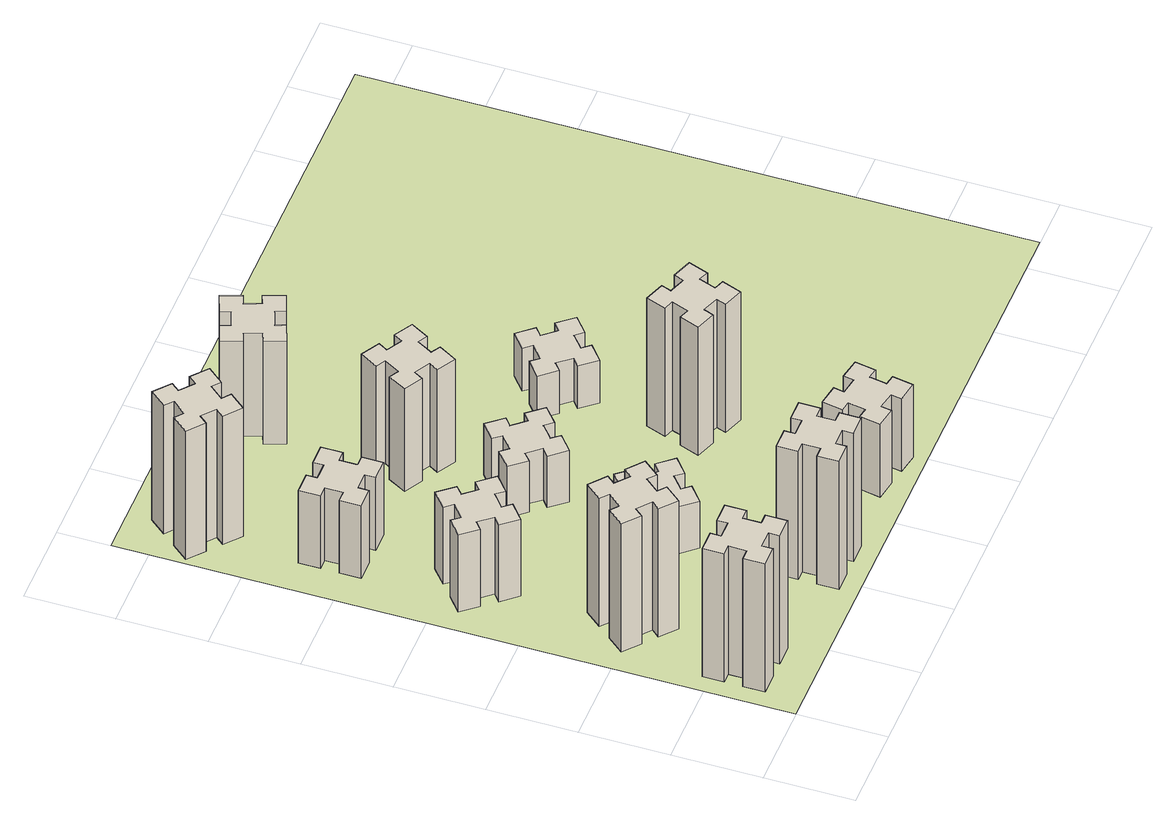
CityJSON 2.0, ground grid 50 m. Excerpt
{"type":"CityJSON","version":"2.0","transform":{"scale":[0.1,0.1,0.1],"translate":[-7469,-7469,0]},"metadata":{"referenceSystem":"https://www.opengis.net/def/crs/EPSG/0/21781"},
"CityObjects":{
"building1":{"type":"Building","attributes":{"class":"1000","function":"1000","usage":"1000","yearOfConstruction":2016,"roofType":"1000","measuredHeight":90,"storeysAboveGround":30,"storeysBelowGround":0},"geometry":[{"type":"Solid","lod":"1","boundaries":[[[[0,1,2,3,4,5,6,7,8,9,10,11,12,13,14,15,16,17,18,19]],[[17,16,20,21]],[[16,15,22,20]],[[15,14,23,22]],[[14,13,24,23]],[[13,12,25,24]],[[12,11,26,25]],[[11,10,27,26]],[[10,9,28,27]],[[9,8,29,28]],[[8,7,30,29]],[[7,6,31,30]],[[6,5,32,31]],[[5,4,33,32]],[[4,3,34,33]],[[3,2,35,34]],[[2,1,36,35]],[[1,0,37,36]],[[0,19,38,37]],[[19,18,39,38]],[[18,17,21,39]],[[24,25,26,27,28,29,30,31,32,33,34,35,36,37,38,39,21,20,22,23]]]]}]},
"building2":{"type":"Building","attributes":{"class":"1000","function":"1000","usage":"1000","yearOfConstruction":2016,"roofType":"1000","measuredHeight":90,"storeysAboveGround":30,"storeysBelowGround":0},"geometry":[{"type":"Solid","lod":"1","boundaries":[[[[40,41,42,43,44,45,46,47,48,49,50,51,52,53,54,55,56,57,58,59]],[[57,56,60,61]],[[56,55,62,60]],[[55,54,63,62]],[[54,53,64,63]],[[53,52,65,64]],[[52,51,66,65]],[[51,50,67,66]],[[50,49,68,67]],[[49,48,69,68]],[[48,47,70,69]],[[47,46,71,70]],[[46,45,72,71]],[[45,44,73,72]],[[44,43,74,73]],[[43,42,75,74]],[[42,41,76,75]],[[41,40,77,76]],[[40,59,78,77]],[[59,58,79,78]],[[58,57,61,79]],[[64,65,66,67,68,69,70,71,72,73,74,75,76,77,78,79,61,60,62,63]]]]}]},
"building3":{"type":"Building","attributes":{"class":"1000","function":"1000","usage":"1000","yearOfConstruction":2016,"roofType":"1000","measuredHeight":54,"storeysAboveGround":30,"storeysBelowGround":0},"geometry":[{"type":"Solid","lod":"1","boundaries":[[[[80,81,82,83,84,85,86,87,88,89,90,91,92,93,94,95,96,97,98,99]],[[97,96,100,101]],[[96,95,102,100]],[[95,94,103,102]],[[94,93,104,103]],[[93,92,105,104]],[[92,91,106,105]],[[91,90,107,106]],[[90,89,108,107]],[[89,88,109,108]],[[88,87,110,109]],[[87,86,111,110]],[[86,85,112,111]],[[85,84,113,112]],[[84,83,114,113]],[[83,82,115,114]],[[82,81,116,115]],[[81,80,117,116]],[[80,99,118,117]],[[99,98,119,118]],[[98,97,101,119]],[[104,105,106,107,108,109,110,111,112,113,114,115,116,117,118,119,101,100,102,103]]]]}]},
"building4":{"type":"Building","attributes":{"class":"1000","function":"1000","usage":"1000","yearOfConstruction":2016,"roofType":"1000","measuredHeight":51,"storeysAboveGround":30,"storeysBelowGround":0},"geometry":[{"type":"Solid","lod":"1","boundaries":[[[[120,121,122,123,124,125,126,127,128,129,130,131,132,133,134,135,136,137,138,139]],[[137,136,140,141]],[[136,135,142,140]],[[135,134,143,142]],[[134,133,144,143]],[[133,132,145,144]],[[132,131,146,145]],[[131,130,147,146]],[[130,129,148,147]],[[129,128,149,148]],[[128,127,150,149]],[[127,126,151,150]],[[126,125,152,151]],[[125,124,153,152]],[[124,123,154,153]],[[123,122,155,154]],[[122,121,156,155]],[[121,120,157,156]],[[120,139,158,157]],[[139,138,159,158]],[[138,137,141,159]],[[144,145,146,147,148,149,150,151,152,153,154,155,156,157,158,159,141,140,142,143]]]]}]},
"building5":{"type":"Building","attributes":{"class":"1000","function":"1000","usage":"1000","yearOfConstruction":2016,"roofType":"1000","measuredHeight":90,"storeysAboveGround":30,"storeysBelowGround":0},"geometry":[{"type":"Solid","lod":"1","boundaries":[[[[160,161,162,163,164,165,166,167,168,169,170,171,172,173,174,175,176,177,178,179]],[[177,176,180,181]],[[176,175,182,180]],[[175,174,183,182]],[[174,173,184,183]],[[173,172,185,184]],[[172,171,186,185]],[[171,170,187,186]],[[170,169,188,187]],[[169,168,189,188]],[[168,167,190,189]],[[167,166,191,190]],[[166,165,192,191]],[[165,164,193,192]],[[164,163,194,193]],[[163,162,195,194]],[[162,161,196,195]],[[161,160,197,196]],[[160,179,198,197]],[[179,178,199,198]],[[178,177,181,199]],[[184,185,186,187,188,189,190,191,192,193,194,195,196,197,198,199,181,180,182,183]]]]}]},
"building6":{"type":"Building","attributes":{"class":"1000","function":"1000","usage":"1000","yearOfConstruction":2016,"roofType":"1000","measuredHeight":90,"storeysAboveGround":30,"storeysBelowGround":0},"geometry":[{"type":"Solid","lod":"1","boundaries":[[[[200,201,202,203,204,205,206,207,208,209,210,211,212,213,214,215,216,217,218,219]],[[217,216,220,221]],[[216,215,222,220]],[[215,214,223,222]],[[214,213,224,223]],[[213,212,225,224]],[[212,211,226,225]],[[211,210,227,226]],[[210,209,228,227]],[[209,208,229,228]],[[208,207,230,229]],[[207,206,231,230]],[[206,205,232,231]],[[205,204,233,232]],[[204,203,234,233]],[[203,202,235,234]],[[202,201,236,235]],[[201,200,237,236]],[[200,219,238,237]],[[219,218,239,238]],[[218,217,221,239]],[[224,225,226,227,228,229,230,231,232,233,234,235,236,237,238,239,221,220,222,223]]]]}]},
"building7":{"type":"Building","attributes":{"class":"1000","function":"1000","usage":"1000","yearOfConstruction":2016,"roofType":"1000","measuredHeight":33,"storeysAboveGround":30,"storeysBelowGround":0},"geometry":[{"type":"Solid","lod":"1","boundaries":[[[[240,241,242,243,244,245,246,247,248,249,250,251,252,253,254,255,256,257,258,259]],[[257,256,260,261]],[[256,255,262,260]],[[255,254,263,262]],[[254,253,264,263]],[[253,252,265,264]],[[252,251,266,265]],[[251,250,267,266]],[[250,249,268,267]],[[249,248,269,268]],[[248,247,270,269]],[[247,246,271,270]],[[246,245,272,271]],[[245,244,273,272]],[[244,243,274,273]],[[243,242,275,274]],[[242,241,276,275]],[[241,240,277,276]],[[240,259,278,277]],[[259,258,279,278]],[[258,257,261,279]],[[264,265,266,267,268,269,270,271,272,273,274,275,276,277,278,279,261,260,262,263]]]]}]},
"building8":{"type":"Building","attributes":{"class":"1000","function":"1000","usage":"1000","yearOfConstruction":2016,"roofType":"1000","measuredHeight":36,"storeysAboveGround":30,"storeysBelowGround":0},"geometry":[{"type":"Solid","lod":"1","boundaries":[[[[280,281,282,283,284,285,286,287,288,289,290,291,292,293,294,295,296,297,298,299]],[[297,296,300,301]],[[296,295,302,300]],[[295,294,303,302]],[[294,293,304,303]],[[293,292,305,304]],[[292,291,306,305]],[[291,290,307,306]],[[290,289,308,307]],[[289,288,309,308]],[[288,287,310,309]],[[287,286,311,310]],[[286,285,312,311]],[[285,284,313,312]],[[284,283,314,313]],[[283,282,315,314]],[[282,281,316,315]],[[281,280,317,316]],[[280,299,318,317]],[[299,298,319,318]],[[298,297,301,319]],[[304,305,306,307,308,309,310,311,312,313,314,315,316,317,318,319,301,300,302,303]]]]}]},
"building9":{"type":"Building","attributes":{"class":"1000","function":"1000","usage":"1000","yearOfConstruction":2016,"roofType":"1000","measuredHeight":72,"storeysAboveGround":30,"storeysBelowGround":0},"geometry":[{"type":"Solid","lod":"1","boundaries":[[[[320,321,322,323,324,325,326,327,328,329,330,331,332,333,334,335,336,337,338,339]],[[337,336,340,341]],[[336,335,342,340]],[[335,334,343,342]],[[334,333,344,343]],[[333,332,345,344]],[[332,331,346,345]],[[331,330,347,346]],[[330,329,348,347]],[[329,328,349,348]],[[328,327,350,349]],[[327,326,351,350]],[[326,325,352,351]],[[325,324,353,352]],[[324,323,354,353]],[[323,322,355,354]],[[322,321,356,355]],[[321,320,357,356]],[[320,339,358,357]],[[339,338,359,358]],[[338,337,341,359]],[[344,345,346,347,348,349,350,351,352,353,354,355,356,357,358,359,341,340,342,343]]]]}]},
"building10":{"type":"Building","attributes":{"class":"1000","function":"1000","usage":"1000","yearOfConstruction":2016,"roofType":"1000","measuredHeight":51,"storeysAboveGround":30,"storeysBelowGround":0},"geometry":[{"type":"Solid","lod":"1","boundaries":[[[[360,361,362,363,364,365,366,367,368,369,370,371,372,373,374,375,376,377,378,379]],[[377,376,380,381]],[[376,375,382,380]],[[375,374,383,382]],[[374,373,384,383]],[[373,372,385,384]],[[372,371,386,385]],[[371,370,387,386]],[[370,369,388,387]],[[369,368,389,388]],[[368,367,390,389]],[[367,366,391,390]],[[366,365,392,391]],[[365,364,393,392]],[[364,363,394,393]],[[363,362,395,394]],[[362,361,396,395]],[[361,360,397,396]],[[360,379,398,397]],[[379,378,399,398]],[[378,377,381,399]],[[384,385,386,387,388,389,390,391,392,393,394,395,396,397,398,399,381,380,382,383]]]]}]},
"building11":{"type":"Building","attributes":{"class":"1000","function":"1000","usage":"1000","yearOfConstruction":2016,"roofType":"1000","measuredHeight":72,"storeysAboveGround":30,"storeysBelowGround":0},"geometry":[{"type":"Solid","lod":"1","boundaries":[[[[400,401,402,403,404,405,406,407,408,409,410,411,412,413,414,415,416,417,418,419]],[[417,416,420,421]],[[416,415,422,420]],[[415,414,423,422]],[[414,413,424,423]],[[413,412,425,424]],[[412,411,426,425]],[[411,410,427,426]],[[410,409,428,427]],[[409,408,429,428]],[[408,407,430,429]],[[407,406,431,430]],[[406,405,432,431]],[[405,404,433,432]],[[404,403,434,433]],[[403,402,435,434]],[[402,401,436,435]],[[401,400,437,436]],[[400,419,438,437]],[[419,418,439,438]],[[418,417,421,439]],[[424,425,426,427,428,429,430,431,432,433,434,435,436,437,438,439,421,420,422,423]]]]}]},
"building12":{"type":"Building","attributes":{"class":"1000","function":"1000","usage":"1000","yearOfConstruction":2016,"roofType":"1000","measuredHeight":90,"storeysAboveGround":30,"storeysBelowGround":0},"geometry":[{"type":"Solid","lod":"1","boundaries":[[[[440,441,442,443,444,445,446,447,448,449,450,451,452,453,454,455,456,457,458,459]],[[457,456,460,461]],[[456,455,462,460]],[[455,454,463,462]],[[454,453,464,463]],[[453,452,465,464]],[[452,451,466,465]],[[451,450,467,466]],[[450,449,468,467]],[[449,448,469,468]],[[448,447,470,469]],[[447,446,471,470]],[[446,445,472,471]],[[445,444,473,472]],[[444,443,474,473]],[[443,442,475,474]],[[442,441,476,475]],[[441,440,477,476]],[[440,459,478,477]],[[459,458,479,478]],[[458,457,461,479]],[[464,465,466,467,468,469,470,471,472,473,474,475,476,477,478,479,461,460,462,463]]]]}]},
"building13":{"type":"Building","attributes":{"class":"1000","function":"1000","usage":"1000","yearOfConstruction":2016,"roofType":"1000","measuredHeight":30,"storeysAboveGround":30,"storeysBelowGround":0},"geometry":[{"type":"Solid","lod":"1","boundaries":[[[[480,481,482,483,484,485,486,487,488,489,490,491,492,493,494,495,496,497,498,499]],[[497,496,500,501]],[[496,495,502,500]],[[495,494,503,502]],[[494,493,504,503]],[[493,492,505,504]],[[492,491,506,505]],[[491,490,507,506]],[[490,489,508,507]],[[489,488,509,508]],[[488,487,510,509]],[[487,486,511,510]],[[486,485,512,511]],[[485,484,513,512]],[[484,483,514,513]],[[483,482,515,514]],[[482,481,516,515]],[[481,480,517,516]],[[480,499,518,517]],[[499,498,519,518]],[[498,497,501,519]],[[504,505,506,507,508,509,510,511,512,513,514,515,516,517,518,519,501,500,502,503]]]]}]},
"landuse1":{"type":"LandUse","attributes":{"name":"plot1","function":"1010"},"geometry":[{"type":"MultiSurface","lod":"1","boundaries":[[[520,521,522,523]]]}]}
},
"vertices":[
[165,425,0],[165,325,0],[105,325,0],[105,205,0],[225,205,0],[225,265,0],[325,265,0],[325,205,0],[445,205,0],[445,325,0],[385,325,0],[385,425,0],[445,425,0],[445,545,0],[325,545,0],[325,485,0],[225,485,0],[225,545,0],[105,545,0],[105,425,0],[225,485,900],[225,545,900],[325,485,900],[325,545,900],[445,545,900],[445,425,900],[385,425,900],[385,325,900],[445,325,900],[445,205,900],[325,205,900],[325,265,900],[225,265,900],[225,205,900],[105,205,900],[105,325,900],[165,325,900],[165,425,900],[105,425,900],[105,545,900],
[484,1067,0],[408,1132,0],[446,1178,0],[354,1255,0],[277,1163,0],[323,1124,0],[259,1048,0],[213,1086,0],[136,994,0],[228,917,0],[266,963,0],[343,899,0],[304,853,0],[396,776,0],[473,868,0],[427,906,0],[492,983,0],[538,944,0],[615,1036,0],[523,1113,0],[492,983,900],[538,944,900],[427,906,900],[473,868,900],[396,776,900],[304,853,900],[343,899,900],[266,963,900],[228,917,900],[136,994,900],[213,1086,900],[259,1048,900],[323,1124,900],[277,1163,900],[354,1255,900],[446,1178,900],[408,1132,900],[484,1067,900],[523,1113,900],[615,1036,900],
[492,1888,0],[427,1964,0],[473,2003,0],[396,2095,0],[304,2018,0],[343,1972,0],[266,1907,0],[228,1953,0],[136,1876,0],[213,1784,0],[259,1823,0],[323,1746,0],[277,1708,0],[354,1616,0],[446,1693,0],[408,1739,0],[484,1803,0],[523,1757,0],[615,1834,0],[538,1926,0],[484,1803,540],[523,1757,540],[408,1739,540],[446,1693,540],[354,1616,540],[277,1708,540],[323,1746,540],[259,1823,540],[213,1784,540],[136,1876,540],[228,1953,540],[266,1907,540],[343,1972,540],[304,2018,540],[396,2095,540],[473,2003,540],[427,1964,540],[492,1888,540],[538,1926,540],[615,1834,540],
[485,2545,0],[485,2645,0],[545,2645,0],[545,2765,0],[425,2765,0],[425,2705,0],[325,2705,0],[325,2765,0],[205,2765,0],[205,2645,0],[265,2645,0],[265,2545,0],[205,2545,0],[205,2425,0],[325,2425,0],[325,2485,0],[425,2485,0],[425,2425,0],[545,2425,0],[545,2545,0],[425,2485,510],[425,2425,510],[325,2485,510],[325,2425,510],[205,2425,510],[205,2545,510],[265,2545,510],[265,2645,510],[205,2645,510],[205,2765,510],[325,2765,510],[325,2705,510],[425,2705,510],[425,2765,510],[545,2765,510],[545,2645,510],[485,2645,510],[485,2545,510],[545,2545,510],[545,2425,510],
[1225,225,0],[1225,325,0],[1285,325,0],[1285,445,0],[1165,445,0],[1165,385,0],[1065,385,0],[1065,445,0],[945,445,0],[945,325,0],[1005,325,0],[1005,225,0],[945,225,0],[945,105,0],[1065,105,0],[1065,165,0],[1165,165,0],[1165,105,0],[1285,105,0],[1285,225,0],[1165,165,900],[1165,105,900],[1065,165,900],[1065,105,900],[945,105,900],[945,225,900],[1005,225,900],[1005,325,900],[945,325,900],[945,445,900],[1065,445,900],[1065,385,900],[1165,385,900],[1165,445,900],[1285,445,900],[1285,325,900],[1225,325,900],[1225,225,900],[1285,225,900],[1285,105,900],
[384,3387,0],[308,3452,0],[346,3498,0],[254,3575,0],[177,3483,0],[223,3444,0],[159,3368,0],[113,3406,0],[36,3314,0],[128,3237,0],[166,3283,0],[243,3219,0],[204,3173,0],[296,3096,0],[373,3188,0],[327,3226,0],[392,3303,0],[438,3264,0],[515,3356,0],[423,3433,0],[392,3303,900],[438,3264,900],[327,3226,900],[373,3188,900],[296,3096,900],[204,3173,900],[243,3219,900],[166,3283,900],[128,3237,900],[36,3314,900],[113,3406,900],[159,3368,900],[223,3444,900],[177,3483,900],[254,3575,900],[346,3498,900],[308,3452,900],[384,3387,900],[423,3433,900],[515,3356,900],
[983,1232,0],[906,1167,0],[868,1213,0],[776,1136,0],[853,1044,0],[899,1083,0],[963,1006,0],[917,968,0],[994,876,0],[1086,953,0],[1048,999,0],[1124,1063,0],[1163,1017,0],[1255,1094,0],[1178,1186,0],[1132,1148,0],[1067,1224,0],[1113,1263,0],[1036,1355,0],[944,1278,0],[1067,1224,330],[1113,1263,330],[1132,1148,330],[1178,1186,330],[1255,1094,330],[1163,1017,330],[1124,1063,330],[1048,999,330],[1086,953,330],[994,876,330],[917,968,330],[963,1006,330],[899,1083,330],[853,1044,330],[776,1136,330],[868,1213,330],[906,1167,330],[983,1232,330],[944,1278,330],[1036,1355,330],
[1083,1972,0],[1006,1907,0],[968,1953,0],[876,1876,0],[953,1784,0],[999,1823,0],[1063,1746,0],[1017,1708,0],[1094,1616,0],[1186,1693,0],[1148,1739,0],[1224,1803,0],[1263,1757,0],[1355,1834,0],[1278,1926,0],[1232,1888,0],[1167,1964,0],[1213,2003,0],[1136,2095,0],[1044,2018,0],[1167,1964,360],[1213,2003,360],[1232,1888,360],[1278,1926,360],[1355,1834,360],[1263,1757,360],[1224,1803,360],[1148,1739,360],[1186,1693,360],[1094,1616,360],[1017,1708,360],[1063,1746,360],[999,1823,360],[953,1784,360],[876,1876,360],[968,1953,360],[1006,1907,360],[1083,1972,360],[1044,2018,360],[1136,2095,360],
[1214,2566,0],[1127,2616,0],[1157,2668,0],[1053,2728,0],[993,2624,0],[1045,2594,0],[995,2507,0],[943,2537,0],[883,2433,0],[987,2373,0],[1017,2425,0],[1104,2375,0],[1074,2323,0],[1178,2263,0],[1238,2367,0],[1186,2397,0],[1236,2484,0],[1288,2454,0],[1348,2558,0],[1244,2618,0],[1236,2484,720],[1288,2454,720],[1186,2397,720],[1238,2367,720],[1178,2263,720],[1074,2323,720],[1104,2375,720],[1017,2425,720],[987,2373,720],[883,2433,720],[943,2537,720],[995,2507,720],[1045,2594,720],[993,2624,720],[1053,2728,720],[1157,2668,720],[1127,2616,720],[1214,2566,720],[1244,2618,720],[1348,2558,720],
[1756,344,0],[1738,245,0],[1679,256,0],[1658,137,0],[1777,117,0],[1787,176,0],[1885,158,0],[1875,99,0],[1993,78,0],[2014,197,0],[1955,207,0],[1972,305,0],[2031,295,0],[2052,413,0],[1934,434,0],[1924,375,0],[1825,392,0],[1836,451,0],[1717,472,0],[1697,354,0],[1825,392,510],[1836,451,510],[1924,375,510],[1934,434,510],[2052,413,510],[2031,295,510],[1972,305,510],[1955,207,510],[2014,197,510],[1993,78,510],[1875,99,510],[1885,158,510],[1787,176,510],[1777,117,510],[1658,137,510],[1679,256,510],[1738,245,510],[1756,344,510],[1697,354,510],[1717,472,510],
[1125,3456,0],[1031,3422,0],[1010,3478,0],[897,3437,0],[939,3324,0],[995,3345,0],[1029,3251,0],[973,3230,0],[1014,3117,0],[1127,3159,0],[1106,3215,0],[1200,3249,0],[1220,3193,0],[1333,3234,0],[1292,3347,0],[1236,3326,0],[1202,3420,0],[1258,3440,0],[1217,3553,0],[1104,3512,0],[1202,3420,720],[1258,3440,720],[1236,3326,720],[1292,3347,720],[1333,3234,720],[1220,3193,720],[1200,3249,720],[1106,3215,720],[1127,3159,720],[1014,3117,720],[973,3230,720],[1029,3251,720],[995,3345,720],[939,3324,720],[897,3437,720],[1010,3478,720],[1031,3422,720],[1125,3456,720],[1104,3512,720],[1217,3553,720],
[1771,1129,0],[1865,1095,0],[1844,1039,0],[1957,997,0],[1998,1110,0],[1942,1131,0],[1976,1225,0],[2032,1204,0],[2073,1317,0],[1960,1358,0],[1940,1302,0],[1846,1336,0],[1867,1392,0],[1754,1433,0],[1713,1320,0],[1769,1300,0],[1735,1206,0],[1679,1227,0],[1637,1114,0],[1750,1073,0],[1735,1206,900],[1679,1227,900],[1769,1300,900],[1713,1320,900],[1754,1433,900],[1867,1392,900],[1846,1336,900],[1940,1302,900],[1960,1358,900],[2073,1317,900],[2032,1204,900],[1976,1225,900],[1942,1131,900],[1998,1110,900],[1957,997,900],[1844,1039,900],[1865,1095,900],[1771,1129,900],[1750,1073,900],[1637,1114,900],
[1972,1988,0],[1907,2064,0],[1953,2103,0],[1876,2195,0],[1784,2118,0],[1823,2072,0],[1746,2007,0],[1708,2053,0],[1616,1976,0],[1693,1884,0],[1739,1923,0],[1803,1846,0],[1757,1808,0],[1834,1716,0],[1926,1793,0],[1888,1839,0],[1964,1903,0],[2003,1857,0],[2095,1934,0],[2018,2026,0],[1964,1903,300],[2003,1857,300],[1888,1839,300],[1926,1793,300],[1834,1716,300],[1757,1808,300],[1803,1846,300],[1739,1923,300],[1693,1884,300],[1616,1976,300],[1708,2053,300],[1746,2007,300],[1823,2072,300],[1784,2118,300],[1876,2195,300],[1953,2103,300],[1907,2064,300],[1972,1988,300],[2018,2026,300],[2095,1934,300],
[5,3705,0],[3705,3705,0],[3705,5,0],[5,5,0]
]}
